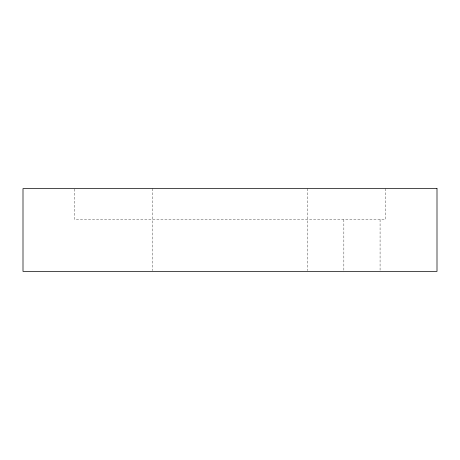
<?xml version="1.0" encoding="UTF-8"?>
<svg xmlns="http://www.w3.org/2000/svg" width="460" height="460" viewBox="0 0 460 460"><rect width="100%" height="100%" fill="white"/><g stroke="black" fill="none" stroke-linecap="round" stroke-linejoin="round"><path stroke-width="0.34" stroke-dasharray="2.3 1.72" d="M385.25 188.6L385.25 219.65L74.75 219.65L74.75 188.6M380.075 219.65L380.075 270.681M343.85 219.65L343.85 270.681M307.625 188.6L307.625 270.687M152.375 188.6L152.375 270.687"/><path stroke-width="0.69" d="M437 188.6L23 188.6L23 271.4L437 271.4L437 188.6"/></g></svg>
